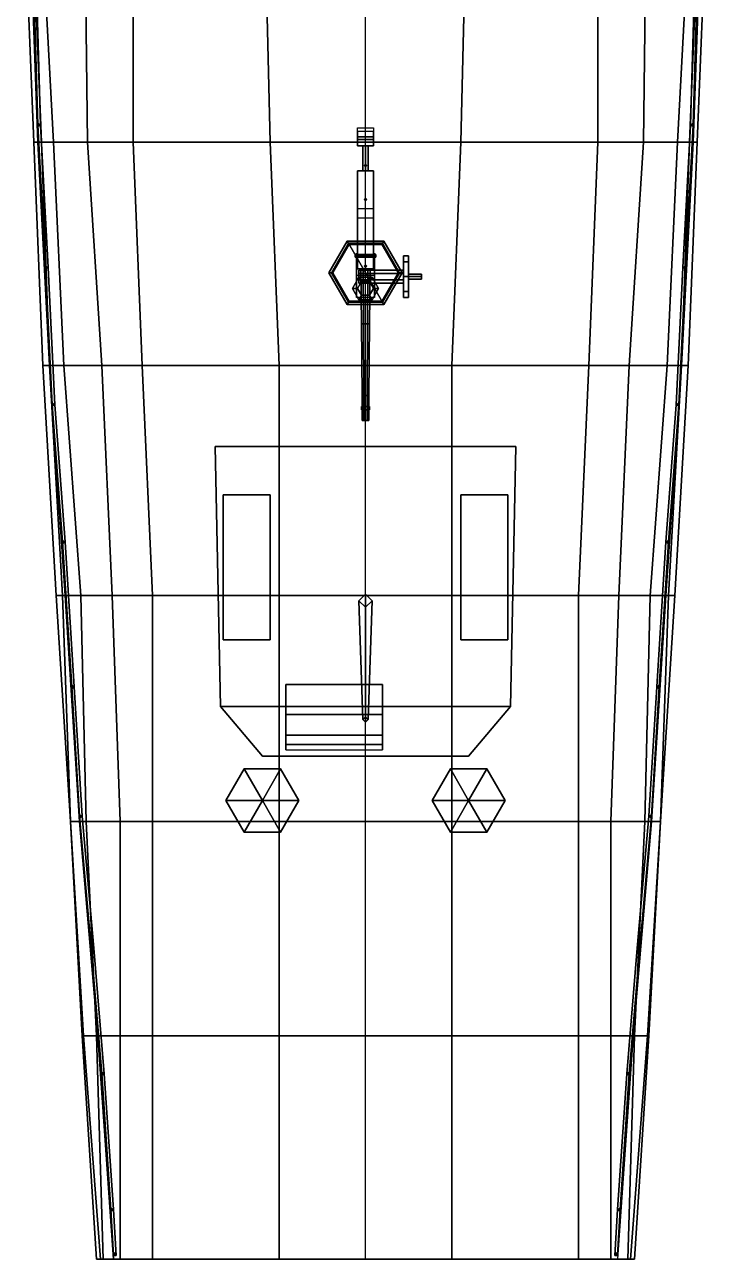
# Model space of a CAD drawing. Header units: millimetres. Extents: x -7.5 to 2.7, y -17.4 to 23.2.
# Drawn here: x -2.61 to 2.61, y -17.45 to -8 of the extents above; entities that cross this region are included whole.
import ezdxf

# ---------------------------------------------------------------- set-up
doc = ezdxf.new("R2010")
doc.units = ezdxf.units.MM
for name, color, linetype in [('gun', 1, 'Continuous'), ('h2', 7, 'Continuous'), ('sleeve', 5, 'Continuous'), ('turret', 2, 'Continuous')]:
    doc.layers.add(name, color=color, linetype=linetype)

msp = doc.modelspace()

# ---------------------------------------------------------------- linework, layer by layer
for points in [[(0, -8.9, -1.3), (0, -7.19, -1.42), (0.77, -7.19, -1.16), (0.73, -8.9, -1.09)], [(0.73, -8.9, -1.09), (0.77, -7.19, -1.16), (1.78, -7.19, -1), (1.78, -8.9, -0.94)], [(1.78, -8.9, -0.94), (1.78, -7.19, -1), (2.15, -7.19, -0.85), (2.13, -8.9, -0.77)], [(2.13, -8.9, -0.77), (2.15, -7.19, -0.85), (2.48, -7.19, -0.53), (2.39, -8.9, -0.53)], [(2.39, -8.9, -0.53), (2.48, -7.19, -0.53), (2.55, -7.19, -0.29), (2.48, -8.9, -0.29)], [(2.48, -8.9, -0.29), (2.55, -7.19, -0.29), (2.61, -7.19, 0.11), (2.54, -8.9, 0.11)], [(2.54, -8.9, 0.51), (2.61, -7.19, 0.51), (2.57, -7.19, 1.53), (2.51, -8.9, 1.53)], [(2.54, -8.9, 0.11), (2.61, -7.19, 0.11), (2.61, -7.19, 0.51), (2.54, -8.9, 0.51)], [(-2.51, -8.77, 2.35), (-2.54, -7.71, 2.36), (-2.52, -7.71, 2.36), (-2.49, -8.77, 2.35)], [(-2.49, -8.77, 2.35), (-2.52, -7.71, 2.36), (-2.54, -7.71, 2.36), (-2.51, -8.77, 2.35)], [(2.51, -8.77, 2.35), (2.54, -7.71, 2.36), (2.52, -7.71, 2.36), (2.49, -8.77, 2.35)], [(2.49, -8.77, 2.35), (2.52, -7.71, 2.36), (2.54, -7.71, 2.36), (2.51, -8.77, 2.35)], [(-2.43, -9.86, 2.35), (-2.49, -8.77, 2.35), (-2.51, -8.77, 2.35), (-2.45, -9.86, 2.35)], [(-2.45, -9.86, 2.35), (-2.51, -8.77, 2.35), (-2.49, -8.77, 2.35), (-2.43, -9.86, 2.35)], [(-2.505, -8.7613, 2.35), (-2.49, -8.77, 2.35), (-2.49, -8.77, 1.53), (-2.505, -8.7613, 1.53)], [(-2.505, -8.7787, 2.35), (-2.505, -8.7613, 2.35), (-2.505, -8.7613, 1.53), (-2.505, -8.7787, 1.53)], [(-2.49, -8.77, 2.35), (-2.505, -8.7787, 2.35), (-2.505, -8.7787, 1.53), (-2.49, -8.77, 1.53)], [(2.43, -9.86, 2.35), (2.49, -8.77, 2.35), (2.51, -8.77, 2.35), (2.45, -9.86, 2.35)], [(2.45, -9.86, 2.35), (2.51, -8.77, 2.35), (2.49, -8.77, 2.35), (2.43, -9.86, 2.35)], [(2.505, -8.7613, 1.53), (2.49, -8.77, 1.53), (2.49, -8.77, 2.35), (2.505, -8.7613, 2.35)], [(2.49, -8.77, 1.53), (2.505, -8.7787, 1.53), (2.505, -8.7787, 2.35), (2.49, -8.77, 2.35)], [(2.505, -8.7787, 1.53), (2.505, -8.7613, 1.53), (2.505, -8.7613, 2.35), (2.505, -8.7787, 2.35)], [(0, -10.61, -1.15), (0, -8.9, -1.3), (0.73, -8.9, -1.09), (0.66, -10.61, -1.02)], [(0.66, -10.61, -1.02), (0.73, -8.9, -1.09), (1.78, -8.9, -0.94), (1.71, -10.61, -0.86)], [(1.71, -10.61, -0.86), (1.78, -8.9, -0.94), (2.13, -8.9, -0.77), (2.02, -10.61, -0.76)], [(2.02, -10.61, -0.76), (2.13, -8.9, -0.77), (2.39, -8.9, -0.53), (2.31, -10.61, -0.53)], [(2.31, -10.61, -0.53), (2.39, -8.9, -0.53), (2.48, -8.9, -0.29), (2.42, -10.61, -0.29)], [(2.42, -10.61, -0.29), (2.48, -8.9, -0.29), (2.54, -8.9, 0.11), (2.47, -10.61, 0.27)], [(2.47, -10.61, 0.51), (2.54, -8.9, 0.51), (2.51, -8.9, 1.53), (2.42, -10.61, 1.53)], [(2.47, -10.61, 0.27), (2.54, -8.9, 0.11), (2.54, -8.9, 0.51), (2.47, -10.61, 0.51)], [(-0.25, -9.9, 1.61), (-0.125, -9.6835, 1.61), (-0.14, -9.6575, 1.58), (-0.28, -9.9, 1.58)], [(-0.14, -9.6575, 1.53), (-0.28, -9.9, 1.53), (-0.28, -9.9, 1.58), (-0.14, -9.6575, 1.58)], [(-0.125, -9.6835, 1.61), (-0.25, -9.9, 1.61), (-0.25, -9.9, 2.38), (-0.125, -9.6835, 2.38)], [(0.14, -9.6575, 1.53), (-0.14, -9.6575, 1.53), (-0.14, -9.6575, 1.58), (0.14, -9.6575, 1.58)], [(-0.125, -9.6835, 1.61), (0.125, -9.6835, 1.61), (0.14, -9.6575, 1.58), (-0.14, -9.6575, 1.58)], [(0.125, -9.6835, 1.61), (-0.125, -9.6835, 1.61), (-0.125, -9.6835, 2.38), (0.125, -9.6835, 2.38)], [(0.125, -9.6835, 1.61), (0.25, -9.9, 1.61), (0.28, -9.9, 1.58), (0.14, -9.6575, 1.58)], [(0.25, -9.9, 1.61), (0.125, -9.6835, 1.61), (0.125, -9.6835, 2.38), (0.25, -9.9, 2.38)], [(0.28, -9.9, 1.53), (0.14, -9.6575, 1.53), (0.14, -9.6575, 1.58), (0.28, -9.9, 1.58)], [(-2.38, -10.91, 2.34), (-2.43, -9.86, 2.35), (-2.45, -9.86, 2.35), (-2.4, -10.91, 2.34)], [(-2.4, -10.91, 2.34), (-2.45, -9.86, 2.35), (-2.43, -9.86, 2.35), (-2.38, -10.91, 2.34)], [(-2.445, -9.8513, 2.35), (-2.43, -9.86, 2.35), (-2.43, -9.86, 1.53), (-2.445, -9.8513, 1.53)], [(-2.445, -9.8687, 2.35), (-2.445, -9.8513, 2.35), (-2.445, -9.8513, 1.53), (-2.445, -9.8687, 1.53)], [(-2.43, -9.86, 2.35), (-2.445, -9.8687, 2.35), (-2.445, -9.8687, 1.53), (-2.43, -9.86, 1.53)], [(-0.125, -10.1165, 1.61), (-0.25, -9.9, 1.61), (-0.28, -9.9, 1.58), (-0.14, -10.1425, 1.58)], [(-0.28, -9.9, 1.53), (-0.14, -10.1425, 1.53), (-0.14, -10.1425, 1.58), (-0.28, -9.9, 1.58)], [(-0.25, -9.9, 1.61), (-0.125, -10.1165, 1.61), (-0.125, -10.1165, 2.38), (-0.25, -9.9, 2.38)], [(0.125, -10.1165, 1.61), (0.25, -9.9, 1.61), (0.25, -9.9, 2.38), (0.125, -10.1165, 2.38)], [(0.25, -9.9, 1.61), (0.125, -10.1165, 1.61), (0.14, -10.1425, 1.58), (0.28, -9.9, 1.58)], [(0.14, -10.1425, 1.53), (0.28, -9.9, 1.53), (0.28, -9.9, 1.58), (0.14, -10.1425, 1.58)], [(2.4, -10.91, 2.34), (2.45, -9.86, 2.35), (2.43, -9.86, 2.35), (2.38, -10.91, 2.34)], [(2.38, -10.91, 2.34), (2.43, -9.86, 2.35), (2.45, -9.86, 2.35), (2.4, -10.91, 2.34)], [(2.445, -9.8513, 1.53), (2.43, -9.86, 1.53), (2.43, -9.86, 2.35), (2.445, -9.8513, 2.35)], [(2.43, -9.86, 1.53), (2.445, -9.8687, 1.53), (2.445, -9.8687, 2.35), (2.43, -9.86, 2.35)], [(2.445, -9.8687, 1.53), (2.445, -9.8513, 1.53), (2.445, -9.8513, 2.35), (2.445, -9.8687, 2.35)], [(0.125, -10.1165, 1.61), (-0.125, -10.1165, 1.61), (-0.14, -10.1425, 1.58), (0.14, -10.1425, 1.58)], [(-0.14, -10.1425, 1.53), (0.14, -10.1425, 1.53), (0.14, -10.1425, 1.58), (-0.14, -10.1425, 1.58)], [(-0.125, -10.1165, 1.61), (0.125, -10.1165, 1.61), (0.125, -10.1165, 2.38), (-0.125, -10.1165, 2.38)], [(0, -12.37, -1.06), (0, -10.61, -1.15), (0.66, -10.61, -1.02), (0.66, -12.37, -0.9)], [(0.66, -12.37, -0.9), (0.66, -10.61, -1.02), (1.71, -10.61, -0.86), (1.63, -12.37, -0.79)], [(1.63, -12.37, -0.79), (1.71, -10.61, -0.86), (2.02, -10.61, -0.76), (1.94, -12.37, -0.7)], [(1.94, -12.37, -0.7), (2.02, -10.61, -0.76), (2.31, -10.61, -0.53), (2.18, -12.37, -0.53)], [(2.18, -12.37, -0.53), (2.31, -10.61, -0.53), (2.42, -10.61, -0.29), (2.32, -12.37, -0.29)], [(2.37, -12.37, 0.51), (2.47, -10.61, 0.51), (2.42, -10.61, 1.53), (2.3, -12.37, 1.53)], [(2.32, -12.37, -0.29), (2.42, -10.61, -0.29), (2.47, -10.61, 0.27), (2.37, -12.37, 0.27)], [(2.37, -12.37, 0.27), (2.47, -10.61, 0.27), (2.47, -10.61, 0.51), (2.37, -12.37, 0.51)], [(-2.32, -11.96, 2.32), (-2.4, -10.91, 2.34), (-2.38, -10.91, 2.34), (-2.3, -11.96, 2.32)], [(-2.3, -11.96, 2.32), (-2.38, -10.91, 2.34), (-2.4, -10.91, 2.34), (-2.32, -11.96, 2.32)], [(-2.395, -10.9187, 2.34), (-2.395, -10.9013, 2.34), (-2.395, -10.9013, 1.53), (-2.395, -10.9187, 1.53)], [(-2.395, -10.9013, 2.34), (-2.38, -10.91, 2.34), (-2.38, -10.91, 1.53), (-2.395, -10.9013, 1.53)], [(-2.38, -10.91, 2.34), (-2.395, -10.9187, 2.34), (-2.395, -10.9187, 1.53), (-2.38, -10.91, 1.53)], [(2.3, -11.96, 2.32), (2.38, -10.91, 2.34), (2.4, -10.91, 2.34), (2.32, -11.96, 2.32)], [(2.32, -11.96, 2.32), (2.4, -10.91, 2.34), (2.38, -10.91, 2.34), (2.3, -11.96, 2.32)], [(2.395, -10.9013, 1.53), (2.38, -10.91, 1.53), (2.38, -10.91, 2.34), (2.395, -10.9013, 2.34)], [(2.38, -10.91, 1.53), (2.395, -10.9187, 1.53), (2.395, -10.9187, 2.34), (2.38, -10.91, 2.34)], [(2.395, -10.9187, 1.53), (2.395, -10.9013, 1.53), (2.395, -10.9013, 2.34), (2.395, -10.9187, 2.34)], [(1.15, -11.23, 1.77), (-1.15, -11.23, 1.77), (-1.11, -13.22, 1.77), (1.11, -13.22, 1.77)], [(1.15, -11.23, 1.53), (-1.15, -11.23, 1.53), (-1.15, -11.23, 1.77), (1.15, -11.23, 1.77)], [(-1.11, -13.22, 1.77), (-1.15, -11.23, 1.77), (-1.15, -11.23, 1.53), (-1.11, -13.22, 1.53)], [(1.11, -13.22, 1.53), (1.15, -11.23, 1.53), (1.15, -11.23, 1.77), (1.11, -13.22, 1.77)], [(-1.09, -12.71, 2.33), (-1.09, -11.6, 2.33), (-1.09, -11.6, 1.77), (-1.09, -12.71, 1.77)], [(-0.73, -11.6, 2.33), (-1.09, -11.6, 2.33), (-1.09, -12.71, 2.33), (-0.73, -12.71, 2.33)], [(-0.73, -11.6, 1.77), (-1.09, -11.6, 1.77), (-1.09, -11.6, 2.33), (-0.73, -11.6, 2.33)], [(-0.73, -12.71, 1.77), (-0.73, -11.6, 1.77), (-0.73, -11.6, 2.33), (-0.73, -12.71, 2.33)], [(1.09, -11.6, 2.33), (0.73, -11.6, 2.33), (0.73, -12.71, 2.33), (1.09, -12.71, 2.33)], [(1.09, -11.6, 1.77), (0.73, -11.6, 1.77), (0.73, -11.6, 2.33), (1.09, -11.6, 2.33)], [(0.73, -12.71, 2.33), (0.73, -11.6, 2.33), (0.73, -11.6, 1.77), (0.73, -12.71, 1.77)], [(1.09, -12.71, 1.77), (1.09, -11.6, 1.77), (1.09, -11.6, 2.33), (1.09, -12.71, 2.33)], [(-2.23, -13.07, 2.32), (-2.3, -11.96, 2.32), (-2.32, -11.96, 2.32), (-2.25, -13.07, 2.32)], [(-2.25, -13.07, 2.32), (-2.32, -11.96, 2.32), (-2.3, -11.96, 2.32), (-2.23, -13.07, 2.32)], [(-2.315, -11.9513, 2.32), (-2.3, -11.96, 2.32), (-2.3, -11.96, 1.53), (-2.315, -11.9513, 1.53)], [(-2.315, -11.9687, 2.32), (-2.315, -11.9513, 2.32), (-2.315, -11.9513, 1.53), (-2.315, -11.9687, 1.53)], [(-2.3, -11.96, 2.32), (-2.315, -11.9687, 2.32), (-2.315, -11.9687, 1.53), (-2.3, -11.96, 1.53)], [(2.25, -13.07, 2.32), (2.32, -11.96, 2.32), (2.3, -11.96, 2.32), (2.23, -13.07, 2.32)], [(2.23, -13.07, 2.32), (2.3, -11.96, 2.32), (2.32, -11.96, 2.32), (2.25, -13.07, 2.32)], [(2.315, -11.9513, 1.53), (2.3, -11.96, 1.53), (2.3, -11.96, 2.32), (2.315, -11.9513, 2.32)], [(2.3, -11.96, 1.53), (2.315, -11.9687, 1.53), (2.315, -11.9687, 2.32), (2.3, -11.96, 2.32)], [(2.315, -11.9687, 1.53), (2.315, -11.9513, 1.53), (2.315, -11.9513, 2.32), (2.315, -11.9687, 2.32)], [(0, -12.36, 1.77), (-0.05, -12.41, 1.77), (-0.02, -13.32, 4.1), (0, -13.3, 4.1)], [(0.05, -12.41, 1.77), (0, -12.36, 1.77), (0, -13.3, 4.1), (0.02, -13.32, 4.1)], [(0, -14.1, -0.9), (0, -12.37, -1.06), (0.66, -12.37, -0.9), (0.66, -14.1, -0.79)], [(0.66, -14.1, -0.79), (0.66, -12.37, -0.9), (1.63, -12.37, -0.79), (1.63, -14.1, -0.7)], [(1.63, -14.1, -0.7), (1.63, -12.37, -0.79), (1.94, -12.37, -0.7), (1.88, -14.1, -0.62)], [(1.88, -14.1, -0.62), (1.94, -12.37, -0.7), (2.18, -12.37, -0.53), (2.14, -14.1, -0.41)], [(2.14, -14.1, -0.41), (2.18, -12.37, -0.53), (2.32, -12.37, -0.29), (2.26, -14.1, -0.14)], [(2.26, -14.1, 0.51), (2.37, -12.37, 0.51), (2.3, -12.37, 1.53), (2.19, -14.1, 1.53)], [(2.26, -14.1, 0.27), (2.37, -12.37, 0.27), (2.37, -12.37, 0.51), (2.26, -14.1, 0.51)], [(2.26, -14.1, -0.14), (2.32, -12.37, -0.29), (2.37, -12.37, 0.27), (2.26, -14.1, 0.27)], [(-0.05, -12.41, 1.77), (0, -12.46, 1.77), (0, -13.34, 4.1), (-0.02, -13.32, 4.1)], [(0, -12.46, 1.77), (0.05, -12.41, 1.77), (0.02, -13.32, 4.1), (0, -13.34, 4.1)], [(-0.73, -12.71, 2.33), (-1.09, -12.71, 2.33), (-1.09, -12.71, 1.77), (-0.73, -12.71, 1.77)], [(1.09, -12.71, 2.33), (0.73, -12.71, 2.33), (0.73, -12.71, 1.77), (1.09, -12.71, 1.77)], [(-2.19, -14.06, 2.31), (-2.25, -13.07, 2.32), (-2.23, -13.07, 2.32), (-2.17, -14.06, 2.31)], [(-2.17, -14.06, 2.31), (-2.23, -13.07, 2.32), (-2.25, -13.07, 2.32), (-2.19, -14.06, 2.31)], [(-2.245, -13.0613, 2.32), (-2.23, -13.07, 2.32), (-2.23, -13.07, 1.53), (-2.245, -13.0613, 1.53)], [(-2.245, -13.0787, 2.32), (-2.245, -13.0613, 2.32), (-2.245, -13.0613, 1.53), (-2.245, -13.0787, 1.53)], [(-2.23, -13.07, 2.32), (-2.245, -13.0787, 2.32), (-2.245, -13.0787, 1.53), (-2.23, -13.07, 1.53)], [(0.13, -13.05, 1.77), (-0.61, -13.05, 1.77), (-0.61, -13.05, 2.3), (0.13, -13.05, 2.3)], [(-0.61, -13.51, 1.91), (-0.61, -13.05, 2.3), (-0.61, -13.05, 1.77), (-0.61, -13.55, 1.77)], [(-0.61, -13.44, 2.05), (-0.61, -13.28, 2.21), (-0.61, -13.05, 2.3), (-0.61, -13.51, 1.91)], [(0.13, -13.05, 2.3), (-0.61, -13.05, 2.3), (-0.61, -13.28, 2.21), (0.13, -13.28, 2.21)], [(0.13, -13.55, 1.77), (0.13, -13.05, 1.77), (0.13, -13.05, 2.3), (0.13, -13.51, 1.91)], [(0.13, -13.51, 1.91), (0.13, -13.05, 2.3), (0.13, -13.28, 2.21), (0.13, -13.44, 2.05)], [(2.17, -14.06, 2.31), (2.23, -13.07, 2.32), (2.25, -13.07, 2.32), (2.19, -14.06, 2.31)], [(2.19, -14.06, 2.31), (2.25, -13.07, 2.32), (2.23, -13.07, 2.32), (2.17, -14.06, 2.31)], [(2.245, -13.0613, 1.53), (2.23, -13.07, 1.53), (2.23, -13.07, 2.32), (2.245, -13.0613, 2.32)], [(2.23, -13.07, 1.53), (2.245, -13.0787, 1.53), (2.245, -13.0787, 2.32), (2.23, -13.07, 2.32)], [(2.245, -13.0787, 1.53), (2.245, -13.0613, 1.53), (2.245, -13.0613, 2.32), (2.245, -13.0787, 2.32)], [(-0.79, -13.6, 1.77), (-1.11, -13.22, 1.77), (-1.11, -13.22, 1.53), (-0.79, -13.6, 1.53)], [(1.11, -13.22, 1.77), (-1.11, -13.22, 1.77), (-0.79, -13.6, 1.77), (0.79, -13.6, 1.77)], [(0.79, -13.6, 1.53), (1.11, -13.22, 1.53), (1.11, -13.22, 1.77), (0.79, -13.6, 1.77)], [(0.13, -13.28, 2.21), (-0.61, -13.28, 2.21), (-0.61, -13.44, 2.05), (0.13, -13.44, 2.05)], [(0, -13.3, 4.1), (-0.02, -13.32, 4.1), (0, -13.34, 4.1), (0.02, -13.32, 4.1)], [(0.13, -13.44, 2.05), (-0.61, -13.44, 2.05), (-0.61, -13.51, 1.91), (0.13, -13.51, 1.91)], [(0.13, -13.51, 1.91), (-0.61, -13.51, 1.91), (-0.61, -13.55, 1.77), (0.13, -13.55, 1.77)], [(0.79, -13.6, 1.77), (-0.79, -13.6, 1.77), (-0.79, -13.6, 1.53), (0.79, -13.6, 1.53)], [(-0.93, -13.6975, 1.53), (-1.07, -13.94, 1.53), (-1.07, -13.94, 2.08), (-0.93, -13.6975, 2.08)], [(-0.93, -13.6975, 2.08), (-1.07, -13.94, 2.08), (-0.79, -13.94, 2.17)], [(-0.65, -13.6975, 1.53), (-0.93, -13.6975, 1.53), (-0.93, -13.6975, 2.08), (-0.65, -13.6975, 2.08)], [(-0.65, -13.6975, 2.08), (-0.93, -13.6975, 2.08), (-0.79, -13.94, 2.17)], [(-0.51, -13.94, 2.08), (-0.65, -13.6975, 2.08), (-0.79, -13.94, 2.17)], [(-0.51, -13.94, 1.53), (-0.65, -13.6975, 1.53), (-0.65, -13.6975, 2.08), (-0.51, -13.94, 2.08)], [(0.65, -13.6975, 1.53), (0.51, -13.94, 1.53), (0.51, -13.94, 2.08), (0.65, -13.6975, 2.08)], [(0.65, -13.6975, 2.08), (0.51, -13.94, 2.08), (0.79, -13.94, 2.17)], [(0.93, -13.6975, 1.53), (0.65, -13.6975, 1.53), (0.65, -13.6975, 2.08), (0.93, -13.6975, 2.08)], [(0.93, -13.6975, 2.08), (0.65, -13.6975, 2.08), (0.79, -13.94, 2.17)], [(1.07, -13.94, 2.08), (0.93, -13.6975, 2.08), (0.79, -13.94, 2.17)], [(1.07, -13.94, 1.53), (0.93, -13.6975, 1.53), (0.93, -13.6975, 2.08), (1.07, -13.94, 2.08)], [(-1.07, -13.94, 1.53), (-0.93, -14.1825, 1.53), (-0.93, -14.1825, 2.08), (-1.07, -13.94, 2.08)], [(-1.07, -13.94, 2.08), (-0.93, -14.1825, 2.08), (-0.79, -13.94, 2.17)], [(-0.93, -14.1825, 2.08), (-0.65, -14.1825, 2.08), (-0.79, -13.94, 2.17)], [(-0.65, -14.1825, 2.08), (-0.51, -13.94, 2.08), (-0.79, -13.94, 2.17)], [(-0.65, -14.1825, 1.53), (-0.51, -13.94, 1.53), (-0.51, -13.94, 2.08), (-0.65, -14.1825, 2.08)], [(0.51, -13.94, 1.53), (0.65, -14.1825, 1.53), (0.65, -14.1825, 2.08), (0.51, -13.94, 2.08)], [(0.51, -13.94, 2.08), (0.65, -14.1825, 2.08), (0.79, -13.94, 2.17)], [(0.65, -14.1825, 2.08), (0.93, -14.1825, 2.08), (0.79, -13.94, 2.17)], [(0.93, -14.1825, 2.08), (1.07, -13.94, 2.08), (0.79, -13.94, 2.17)], [(0.93, -14.1825, 1.53), (1.07, -13.94, 1.53), (1.07, -13.94, 2.08), (0.93, -14.1825, 2.08)], [(-2.08, -15.07, 2.3), (-2.17, -14.06, 2.31), (-2.19, -14.06, 2.31), (-2.1, -15.07, 2.3)], [(-2.1, -15.07, 2.3), (-2.19, -14.06, 2.31), (-2.17, -14.06, 2.31), (-2.08, -15.07, 2.3)], [(-2.185, -14.0513, 2.31), (-2.17, -14.06, 2.31), (-2.17, -14.06, 1.53), (-2.185, -14.0513, 1.53)], [(-2.185, -14.0687, 2.31), (-2.185, -14.0513, 2.31), (-2.185, -14.0513, 1.53), (-2.185, -14.0687, 1.53)], [(-2.17, -14.06, 2.31), (-2.185, -14.0687, 2.31), (-2.185, -14.0687, 1.53), (-2.17, -14.06, 1.53)], [(2.1, -15.07, 2.3), (2.19, -14.06, 2.31), (2.17, -14.06, 2.31), (2.08, -15.07, 2.3)], [(2.08, -15.07, 2.3), (2.17, -14.06, 2.31), (2.19, -14.06, 2.31), (2.1, -15.07, 2.3)], [(2.185, -14.0513, 1.53), (2.17, -14.06, 1.53), (2.17, -14.06, 2.31), (2.185, -14.0513, 2.31)], [(2.17, -14.06, 1.53), (2.185, -14.0687, 1.53), (2.185, -14.0687, 2.31), (2.17, -14.06, 2.31)], [(2.185, -14.0687, 1.53), (2.185, -14.0513, 1.53), (2.185, -14.0513, 2.31), (2.185, -14.0687, 2.31)], [(0, -15.74, -0.79), (0, -14.1, -0.9), (0.66, -14.1, -0.79), (0.66, -15.74, -0.69)], [(0.66, -15.74, -0.69), (0.66, -14.1, -0.79), (1.63, -14.1, -0.7), (1.63, -15.74, -0.58)], [(1.63, -15.74, -0.58), (1.63, -14.1, -0.7), (1.88, -14.1, -0.62), (1.88, -15.74, -0.49)], [(1.88, -15.74, -0.49), (1.88, -14.1, -0.62), (2.14, -14.1, -0.41), (2.06, -15.74, -0.32)], [(2.16, -15.74, 0.51), (2.26, -14.1, 0.51), (2.19, -14.1, 1.53), (2.05, -15.74, 1.53)], [(2.06, -15.74, -0.32), (2.14, -14.1, -0.41), (2.26, -14.1, -0.14), (2.17, -15.74, 0.02)], [(2.17, -15.74, 0.27), (2.26, -14.1, 0.27), (2.26, -14.1, 0.51), (2.16, -15.74, 0.51)], [(2.17, -15.74, 0.02), (2.26, -14.1, -0.14), (2.26, -14.1, 0.27), (2.17, -15.74, 0.27)], [(-0.93, -14.1825, 1.53), (-0.65, -14.1825, 1.53), (-0.65, -14.1825, 2.08), (-0.93, -14.1825, 2.08)], [(0.65, -14.1825, 1.53), (0.93, -14.1825, 1.53), (0.93, -14.1825, 2.08), (0.65, -14.1825, 2.08)], [(-2, -16.03, 2.3), (-2.08, -15.07, 2.3), (-2.1, -15.07, 2.3), (-2.02, -16.03, 2.3)], [(-2.02, -16.03, 2.3), (-2.1, -15.07, 2.3), (-2.08, -15.07, 2.3), (-2, -16.03, 2.3)], [(-2.095, -15.0613, 2.3), (-2.08, -15.07, 2.3), (-2.08, -15.07, 1.53), (-2.095, -15.0613, 1.53)], [(-2.095, -15.0787, 2.3), (-2.095, -15.0613, 2.3), (-2.095, -15.0613, 1.53), (-2.095, -15.0787, 1.53)], [(-2.08, -15.07, 2.3), (-2.095, -15.0787, 2.3), (-2.095, -15.0787, 1.53), (-2.08, -15.07, 1.53)], [(2, -16.03, 2.3), (2.08, -15.07, 2.3), (2.1, -15.07, 2.3), (2.02, -16.03, 2.3)], [(2.02, -16.03, 2.3), (2.1, -15.07, 2.3), (2.08, -15.07, 2.3), (2, -16.03, 2.3)], [(2.095, -15.0613, 1.53), (2.08, -15.07, 1.53), (2.08, -15.07, 2.3), (2.095, -15.0613, 2.3)], [(2.08, -15.07, 1.53), (2.095, -15.0787, 1.53), (2.095, -15.0787, 2.3), (2.08, -15.07, 2.3)], [(2.095, -15.0787, 1.53), (2.095, -15.0613, 1.53), (2.095, -15.0613, 2.3), (2.095, -15.0787, 2.3)], [(0, -17.45, -0.66), (0, -15.74, -0.79), (0.66, -15.74, -0.69), (0.66, -17.45, -0.58)], [(0.66, -17.45, -0.58), (0.66, -15.74, -0.69), (1.63, -15.74, -0.58), (1.63, -17.45, -0.46)], [(1.63, -17.45, -0.46), (1.63, -15.74, -0.58), (1.88, -15.74, -0.49), (1.88, -17.45, -0.34)], [(1.88, -17.45, -0.34), (1.88, -15.74, -0.49), (2.06, -15.74, -0.32), (2.01, -17.45, -0.16)], [(2.03, -17.45, 0.51), (2.16, -15.74, 0.51), (2.05, -15.74, 1.53), (1.93, -17.45, 1.51)], [(2.01, -17.45, -0.16), (2.06, -15.74, -0.32), (2.17, -15.74, 0.02), (2.06, -17.45, 0.02)], [(2.06, -17.45, 0.27), (2.17, -15.74, 0.27), (2.16, -15.74, 0.51), (2.03, -17.45, 0.51)], [(2.06, -17.45, 0.02), (2.17, -15.74, 0.02), (2.17, -15.74, 0.27), (2.06, -17.45, 0.27)], [(-1.95, -17.07, 2.3), (-2.02, -16.03, 2.3), (-2, -16.03, 2.3), (-1.93, -17.07, 2.3)], [(-1.93, -17.07, 2.3), (-2, -16.03, 2.3), (-2.02, -16.03, 2.3), (-1.95, -17.07, 2.3)], [(-2.015, -16.0213, 2.3), (-2, -16.03, 2.3), (-2, -16.03, 1.52), (-2.015, -16.0213, 1.52)], [(-2.015, -16.0387, 2.3), (-2.015, -16.0213, 2.3), (-2.015, -16.0213, 1.52), (-2.015, -16.0387, 1.52)], [(-2, -16.03, 2.3), (-2.015, -16.0387, 2.3), (-2.015, -16.0387, 1.52), (-2, -16.03, 1.52)], [(1.95, -17.07, 2.3), (2.02, -16.03, 2.3), (2, -16.03, 2.3), (1.93, -17.07, 2.3)], [(1.93, -17.07, 2.3), (2, -16.03, 2.3), (2.02, -16.03, 2.3), (1.95, -17.07, 2.3)], [(2.015, -16.0213, 1.52), (2, -16.03, 1.52), (2, -16.03, 2.3), (2.015, -16.0213, 2.3)], [(2, -16.03, 1.52), (2.015, -16.0387, 1.52), (2.015, -16.0387, 2.3), (2, -16.03, 2.3)], [(2.015, -16.0387, 1.52), (2.015, -16.0213, 1.52), (2.015, -16.0213, 2.3), (2.015, -16.0387, 2.3)], [(-1.93, -17.42, 2.32), (-1.95, -17.07, 2.3), (-1.93, -17.07, 2.3), (-1.91, -17.42, 2.32)], [(-1.91, -17.42, 2.32), (-1.93, -17.07, 2.3), (-1.95, -17.07, 2.3), (-1.93, -17.42, 2.32)], [(-1.945, -17.0787, 2.3), (-1.945, -17.0613, 2.3), (-1.945, -17.0613, 1.51), (-1.945, -17.0787, 1.51)], [(-1.945, -17.0613, 2.3), (-1.93, -17.07, 2.3), (-1.93, -17.07, 1.51), (-1.945, -17.0613, 1.51)], [(-1.93, -17.07, 2.3), (-1.945, -17.0787, 2.3), (-1.945, -17.0787, 1.51), (-1.93, -17.07, 1.51)], [(1.93, -17.42, 2.32), (1.95, -17.07, 2.3), (1.93, -17.07, 2.3), (1.91, -17.42, 2.32)], [(1.91, -17.42, 2.32), (1.93, -17.07, 2.3), (1.95, -17.07, 2.3), (1.93, -17.42, 2.32)], [(1.945, -17.0613, 1.51), (1.93, -17.07, 1.51), (1.93, -17.07, 2.3), (1.945, -17.0613, 2.3)], [(1.93, -17.07, 1.51), (1.945, -17.0787, 1.51), (1.945, -17.0787, 2.3), (1.93, -17.07, 2.3)], [(1.945, -17.0787, 1.51), (1.945, -17.0613, 1.51), (1.945, -17.0613, 2.3), (1.945, -17.0787, 2.3)], [(-1.925, -17.4187, 2.32), (-1.925, -17.4013, 2.32), (-1.925, -17.4013, 1.51), (-1.925, -17.4187, 1.51)], [(-1.925, -17.4013, 2.32), (-1.91, -17.41, 2.32), (-1.91, -17.41, 1.51), (-1.925, -17.4013, 1.51)], [(-1.91, -17.41, 2.32), (-1.925, -17.4187, 2.32), (-1.925, -17.4187, 1.51), (-1.91, -17.41, 1.51)], [(1.925, -17.4013, 1.51), (1.91, -17.41, 1.51), (1.91, -17.41, 2.32), (1.925, -17.4013, 2.32)], [(1.91, -17.41, 1.51), (1.925, -17.4187, 1.51), (1.925, -17.4187, 2.32), (1.91, -17.41, 2.32)], [(1.925, -17.4187, 1.51), (1.925, -17.4013, 1.51), (1.925, -17.4013, 2.32), (1.925, -17.4187, 2.32)]]:
    msp.add_3dface(points)
at = {"layer": 'gun'}
for points in [[(-0.03, -10.29, 2.75), (-0.015, -10.29, 2.776), (-0.0175, -9.87, 2.7803), (-0.035, -9.87, 2.75)], [(-0.015, -10.29, 2.724), (-0.03, -10.29, 2.75), (-0.035, -9.87, 2.75), (-0.0175, -9.87, 2.7197)], [(0.015, -10.29, 2.724), (-0.015, -10.29, 2.724), (-0.0175, -9.87, 2.7197), (0.0175, -9.87, 2.7197)], [(-0.015, -10.29, 2.776), (0.015, -10.29, 2.776), (0.0175, -9.87, 2.7803), (-0.0175, -9.87, 2.7803)], [(0.015, -10.29, 2.776), (0.03, -10.29, 2.75), (0.035, -9.87, 2.75), (0.0175, -9.87, 2.7803)], [(0.03, -10.29, 2.75), (0.015, -10.29, 2.724), (0.0175, -9.87, 2.7197), (0.035, -9.87, 2.75)], [(-0.015, -10.29, 2.776), (-0.03, -10.29, 2.75), (-0.025, -10.84, 2.75), (-0.0125, -10.84, 2.7717)], [(-0.03, -10.29, 2.75), (-0.015, -10.29, 2.724), (-0.0125, -10.84, 2.7283), (-0.025, -10.84, 2.75)], [(-0.015, -10.29, 2.724), (0.015, -10.29, 2.724), (0.0125, -10.84, 2.7283), (-0.0125, -10.84, 2.7283)], [(0.015, -10.29, 2.776), (-0.015, -10.29, 2.776), (-0.0125, -10.84, 2.7717), (0.0125, -10.84, 2.7717)], [(0.03, -10.29, 2.75), (0.015, -10.29, 2.776), (0.0125, -10.84, 2.7717), (0.025, -10.84, 2.75)], [(0.015, -10.29, 2.724), (0.03, -10.29, 2.75), (0.025, -10.84, 2.75), (0.0125, -10.84, 2.7283)], [(-0.025, -11.03, 2.75), (-0.0125, -11.03, 2.7717), (-0.0125, -10.84, 2.7717), (-0.025, -10.84, 2.75)], [(-0.0125, -11.03, 2.7283), (-0.025, -11.03, 2.75), (-0.025, -10.84, 2.75), (-0.0125, -10.84, 2.7283)], [(0.0125, -11.03, 2.7283), (-0.0125, -11.03, 2.7283), (-0.0125, -10.84, 2.7283), (0.0125, -10.84, 2.7283)], [(-0.0125, -11.03, 2.7717), (0.0125, -11.03, 2.7717), (0.0125, -10.84, 2.7717), (-0.0125, -10.84, 2.7717)], [(0.0125, -11.03, 2.7717), (0.025, -11.03, 2.75), (0.025, -10.84, 2.75), (0.0125, -10.84, 2.7717)], [(0.025, -11.03, 2.75), (0.0125, -11.03, 2.7283), (0.0125, -10.84, 2.7283), (0.025, -10.84, 2.75)], [(-0.03, -10.95, 2.75), (-0.015, -10.95, 2.776), (-0.015, -10.925, 2.776), (-0.03, -10.925, 2.75)], [(-0.015, -10.95, 2.724), (-0.03, -10.95, 2.75), (-0.03, -10.925, 2.75), (-0.015, -10.925, 2.724)], [(-0.015, -10.925, 2.776), (0.015, -10.925, 2.776), (0.03, -10.925, 2.75), (-0.03, -10.925, 2.75)], [(-0.03, -10.925, 2.75), (0.03, -10.925, 2.75), (0.015, -10.925, 2.724), (-0.015, -10.925, 2.724)], [(-0.03, -10.95, 2.75), (0.03, -10.95, 2.75), (0.015, -10.95, 2.776), (-0.015, -10.95, 2.776)], [(-0.015, -10.95, 2.724), (0.015, -10.95, 2.724), (0.03, -10.95, 2.75), (-0.03, -10.95, 2.75)], [(0.015, -10.95, 2.724), (-0.015, -10.95, 2.724), (-0.015, -10.925, 2.724), (0.015, -10.925, 2.724)], [(-0.015, -10.95, 2.776), (0.015, -10.95, 2.776), (0.015, -10.925, 2.776), (-0.015, -10.925, 2.776)], [(0.015, -10.95, 2.776), (0.03, -10.95, 2.75), (0.03, -10.925, 2.75), (0.015, -10.925, 2.776)], [(0.03, -10.95, 2.75), (0.015, -10.95, 2.724), (0.015, -10.925, 2.724), (0.03, -10.925, 2.75)], [(-0.025, -11.03, 2.75), (0.025, -11.03, 2.75), (0.0125, -11.03, 2.7717), (-0.0125, -11.03, 2.7717)], [(-0.0125, -11.03, 2.7283), (0.0125, -11.03, 2.7283), (0.025, -11.03, 2.75), (-0.025, -11.03, 2.75)]]:
    msp.add_3dface(points, dxfattribs=at)
at = {"layer": 'h2'}
for points in [[(-2.48, -8.9, -0.29), (-2.55, -7.19, -0.29), (-2.61, -7.19, 0.11), (-2.54, -8.9, 0.11)], [(-2.54, -8.9, 0.51), (-2.61, -7.19, 0.51), (-2.57, -7.19, 1.53), (-2.51, -8.9, 1.53)], [(-2.54, -8.9, 0.11), (-2.61, -7.19, 0.11), (-2.61, -7.19, 0.51), (-2.54, -8.9, 0.51)], [(-2.51, -8.9, 1.53), (-2.57, -7.19, 1.53), (2.57, -7.19, 1.53), (2.51, -8.9, 1.53)], [(-2.39, -8.9, -0.53), (-2.48, -7.19, -0.53), (-2.55, -7.19, -0.29), (-2.48, -8.9, -0.29)], [(-2.13, -8.9, -0.77), (-2.15, -7.19, -0.85), (-2.48, -7.19, -0.53), (-2.39, -8.9, -0.53)], [(-1.78, -8.9, -0.94), (-1.78, -7.19, -1), (-2.15, -7.19, -0.85), (-2.13, -8.9, -0.77)], [(-0.73, -8.9, -1.09), (-0.77, -7.19, -1.16), (-1.78, -7.19, -1), (-1.78, -8.9, -0.94)], [(0, -8.9, -1.3), (0, -7.19, -1.42), (-0.77, -7.19, -1.16), (-0.73, -8.9, -1.09)], [(-2.42, -10.61, -0.29), (-2.48, -8.9, -0.29), (-2.54, -8.9, 0.11), (-2.47, -10.61, 0.27)], [(-2.47, -10.61, 0.51), (-2.54, -8.9, 0.51), (-2.51, -8.9, 1.53), (-2.42, -10.61, 1.53)], [(-2.47, -10.61, 0.27), (-2.54, -8.9, 0.11), (-2.54, -8.9, 0.51), (-2.47, -10.61, 0.51)], [(-2.42, -10.61, 1.53), (-2.51, -8.9, 1.53), (2.51, -8.9, 1.53), (2.42, -10.61, 1.53)], [(-2.31, -10.61, -0.53), (-2.39, -8.9, -0.53), (-2.48, -8.9, -0.29), (-2.42, -10.61, -0.29)], [(-2.02, -10.61, -0.76), (-2.13, -8.9, -0.77), (-2.39, -8.9, -0.53), (-2.31, -10.61, -0.53)], [(-1.71, -10.61, -0.86), (-1.78, -8.9, -0.94), (-2.13, -8.9, -0.77), (-2.02, -10.61, -0.76)], [(-0.66, -10.61, -1.02), (-0.73, -8.9, -1.09), (-1.78, -8.9, -0.94), (-1.71, -10.61, -0.86)], [(0, -10.61, -1.15), (0, -8.9, -1.3), (-0.73, -8.9, -1.09), (-0.66, -10.61, -1.02)], [(-2.32, -12.37, -0.29), (-2.42, -10.61, -0.29), (-2.47, -10.61, 0.27), (-2.37, -12.37, 0.27)], [(-2.37, -12.37, 0.51), (-2.47, -10.61, 0.51), (-2.42, -10.61, 1.53), (-2.3, -12.37, 1.53)], [(-2.37, -12.37, 0.27), (-2.47, -10.61, 0.27), (-2.47, -10.61, 0.51), (-2.37, -12.37, 0.51)], [(-2.3, -12.37, 1.53), (-2.42, -10.61, 1.53), (2.42, -10.61, 1.53), (2.3, -12.37, 1.53)], [(-2.18, -12.37, -0.53), (-2.31, -10.61, -0.53), (-2.42, -10.61, -0.29), (-2.32, -12.37, -0.29)], [(-1.94, -12.37, -0.7), (-2.02, -10.61, -0.76), (-2.31, -10.61, -0.53), (-2.18, -12.37, -0.53)], [(-1.63, -12.37, -0.79), (-1.71, -10.61, -0.86), (-2.02, -10.61, -0.76), (-1.94, -12.37, -0.7)], [(-0.66, -12.37, -0.9), (-0.66, -10.61, -1.02), (-1.71, -10.61, -0.86), (-1.63, -12.37, -0.79)], [(0, -12.37, -1.06), (0, -10.61, -1.15), (-0.66, -10.61, -1.02), (-0.66, -12.37, -0.9)], [(-2.26, -14.1, -0.14), (-2.32, -12.37, -0.29), (-2.37, -12.37, 0.27), (-2.26, -14.1, 0.27)], [(-2.26, -14.1, 0.51), (-2.37, -12.37, 0.51), (-2.3, -12.37, 1.53), (-2.19, -14.1, 1.53)], [(-2.26, -14.1, 0.27), (-2.37, -12.37, 0.27), (-2.37, -12.37, 0.51), (-2.26, -14.1, 0.51)], [(-2.14, -14.1, -0.41), (-2.18, -12.37, -0.53), (-2.32, -12.37, -0.29), (-2.26, -14.1, -0.14)], [(-2.19, -14.1, 1.53), (-2.3, -12.37, 1.53), (2.3, -12.37, 1.53), (2.19, -14.1, 1.53)], [(-1.88, -14.1, -0.62), (-1.94, -12.37, -0.7), (-2.18, -12.37, -0.53), (-2.14, -14.1, -0.41)], [(-1.63, -14.1, -0.7), (-1.63, -12.37, -0.79), (-1.94, -12.37, -0.7), (-1.88, -14.1, -0.62)], [(-0.66, -14.1, -0.79), (-0.66, -12.37, -0.9), (-1.63, -12.37, -0.79), (-1.63, -14.1, -0.7)], [(0, -14.1, -0.9), (0, -12.37, -1.06), (-0.66, -12.37, -0.9), (-0.66, -14.1, -0.79)], [(-2.06, -15.74, -0.32), (-2.14, -14.1, -0.41), (-2.26, -14.1, -0.14), (-2.17, -15.74, 0.02)], [(-2.16, -15.74, 0.51), (-2.26, -14.1, 0.51), (-2.19, -14.1, 1.53), (-2.05, -15.74, 1.53)], [(-2.17, -15.74, 0.02), (-2.26, -14.1, -0.14), (-2.26, -14.1, 0.27), (-2.17, -15.74, 0.27)], [(-2.17, -15.74, 0.27), (-2.26, -14.1, 0.27), (-2.26, -14.1, 0.51), (-2.16, -15.74, 0.51)], [(-2.05, -15.74, 1.53), (-2.19, -14.1, 1.53), (2.19, -14.1, 1.53), (2.05, -15.74, 1.53)], [(-1.88, -15.74, -0.49), (-1.88, -14.1, -0.62), (-2.14, -14.1, -0.41), (-2.06, -15.74, -0.32)], [(-1.63, -15.74, -0.58), (-1.63, -14.1, -0.7), (-1.88, -14.1, -0.62), (-1.88, -15.74, -0.49)], [(-0.66, -15.74, -0.69), (-0.66, -14.1, -0.79), (-1.63, -14.1, -0.7), (-1.63, -15.74, -0.58)], [(0, -15.74, -0.79), (0, -14.1, -0.9), (-0.66, -14.1, -0.79), (-0.66, -15.74, -0.69)], [(-2.01, -17.45, -0.16), (-2.06, -15.74, -0.32), (-2.17, -15.74, 0.02), (-2.06, -17.45, 0.02)], [(-2.06, -17.45, 0.27), (-2.17, -15.74, 0.27), (-2.16, -15.74, 0.51), (-2.03, -17.45, 0.51)], [(-2.06, -17.45, 0.02), (-2.17, -15.74, 0.02), (-2.17, -15.74, 0.27), (-2.06, -17.45, 0.27)], [(-2.03, -17.45, 0.51), (-2.16, -15.74, 0.51), (-2.05, -15.74, 1.53), (-1.93, -17.45, 1.51)], [(-1.88, -17.45, -0.34), (-1.88, -15.74, -0.49), (-2.06, -15.74, -0.32), (-2.01, -17.45, -0.16)], [(-1.93, -17.45, 1.51), (-2.05, -15.74, 1.53), (2.05, -15.74, 1.53), (1.93, -17.45, 1.51)], [(-1.63, -17.45, -0.46), (-1.63, -15.74, -0.58), (-1.88, -15.74, -0.49), (-1.88, -17.45, -0.34)], [(-0.66, -17.45, -0.58), (-0.66, -15.74, -0.69), (-1.63, -15.74, -0.58), (-1.63, -17.45, -0.46)], [(0, -17.45, -0.66), (0, -15.74, -0.79), (-0.66, -15.74, -0.69), (-0.66, -17.45, -0.58)], [(-2.06, -17.45, 0.27), (-2.03, -17.45, 0.51), (2.03, -17.45, 0.51), (2.06, -17.45, 0.27)], [(-2.06, -17.45, 0.02), (-2.06, -17.45, 0.27), (2.06, -17.45, 0.27), (2.06, -17.45, 0.02)], [(-2.01, -17.45, -0.16), (-2.06, -17.45, 0.02), (2.06, -17.45, 0.02), (2.01, -17.45, -0.16)], [(-2.03, -17.45, 0.51), (-1.93, -17.45, 1.51), (1.93, -17.45, 1.51), (2.03, -17.45, 0.51)], [(-1.88, -17.45, -0.34), (-2.01, -17.45, -0.16), (2.01, -17.45, -0.16), (1.88, -17.45, -0.34)], [(-1.63, -17.45, -0.46), (-1.88, -17.45, -0.34), (1.88, -17.45, -0.34), (1.63, -17.45, -0.46)], [(-0.66, -17.45, -0.58), (-1.63, -17.45, -0.46), (1.63, -17.45, -0.46), (0.66, -17.45, -0.58)], [(0, -17.45, -0.66), (-0.66, -17.45, -0.58), (0.66, -17.45, -0.58), (0, -17.45, -0.66)]]:
    msp.add_3dface(points, dxfattribs=at)
at = {"layer": 'sleeve'}
for points in [[(0.06, -8.79, 2.84), (0.06, -8.86, 2.84), (-0.06, -8.86, 2.84), (-0.06, -8.79, 2.84)], [(0.06, -8.88, 2.62), (0.06, -8.82, 2.59), (-0.06, -8.82, 2.59), (-0.06, -8.88, 2.62)], [(0.06, -8.86, 2.84), (0.06, -8.93, 2.77), (-0.06, -8.93, 2.77), (-0.06, -8.86, 2.84)], [(0.06, -8.93, 2.69), (0.06, -8.88, 2.62), (-0.06, -8.88, 2.62), (-0.06, -8.93, 2.69)], [(0.06, -8.93, 2.77), (0.06, -8.93, 2.69), (-0.06, -8.93, 2.69), (-0.06, -8.93, 2.77)], [(-0.02, -9.12, 2.74), (0, -9.12, 2.76), (0, -8.93, 2.76), (-0.02, -8.93, 2.74)], [(0, -9.12, 2.72), (-0.02, -9.12, 2.74), (-0.02, -8.93, 2.74), (0, -8.93, 2.72)], [(0, -9.12, 2.76), (0.02, -9.12, 2.74), (0.02, -8.93, 2.74), (0, -8.93, 2.76)], [(0.02, -9.12, 2.74), (0, -9.12, 2.72), (0, -8.93, 2.72), (0.02, -8.93, 2.74)], [(0, -9.07, 2.67), (-0.01, -9.08, 2.67), (-0.01, -9.08, 2.87), (0, -9.07, 2.87)], [(0, -9.09, 2.67), (-0.01, -9.08, 2.67), (0, -9.07, 2.67), (0.01, -9.08, 2.67)], [(0.01, -9.08, 2.87), (0, -9.07, 2.87), (-0.01, -9.08, 2.87), (0, -9.09, 2.87)], [(0.01, -9.08, 2.67), (0, -9.07, 2.67), (0, -9.07, 2.87), (0.01, -9.08, 2.87)], [(-0.06, -9.12, 2.82), (-0.06, -9.12, 2.67), (-0.06, -9.78, 2.67), (-0.06, -9.78, 2.82)], [(0.06, -9.12, 2.82), (0.06, -9.12, 2.67), (-0.06, -9.12, 2.67), (-0.06, -9.12, 2.82)], [(-0.06, -9.78, 2.67), (-0.06, -9.12, 2.67), (0.06, -9.12, 2.67), (0.06, -9.78, 2.67)], [(0.06, -9.78, 2.82), (0.06, -9.12, 2.82), (-0.06, -9.12, 2.82), (-0.06, -9.78, 2.82)], [(-0.01, -9.08, 2.67), (0, -9.09, 2.67), (0, -9.09, 2.87), (-0.01, -9.08, 2.87)], [(0, -9.09, 2.67), (0.01, -9.08, 2.67), (0.01, -9.08, 2.87), (0, -9.09, 2.87)], [(0.06, -9.78, 2.67), (0.06, -9.12, 2.67), (0.06, -9.12, 2.82), (0.06, -9.78, 2.82)], [(0, -9.33, 2.82), (-0.01, -9.34, 2.82), (-0.01, -9.34, 2.99), (0, -9.33, 2.99)], [(0.01, -9.34, 2.99), (0, -9.33, 2.99), (-0.01, -9.34, 2.99), (0, -9.35, 2.99)], [(-0.01, -9.34, 2.82), (0, -9.35, 2.82), (0, -9.35, 2.99), (-0.01, -9.34, 2.99)], [(0.01, -9.34, 2.82), (0, -9.33, 2.82), (0, -9.33, 2.99), (0.01, -9.34, 2.99)], [(0, -9.35, 2.82), (0.01, -9.34, 2.82), (0.01, -9.34, 2.99), (0, -9.35, 2.99)], [(0.06, -9.48, 2.82), (0.06, -9.41, 2.94), (-0.06, -9.41, 2.94), (-0.06, -9.48, 2.82)], [(-0.08, -9.77, 2.74), (-0.08, -9.78, 2.75), (-0.08, -9.77, 2.76), (-0.08, -9.76, 2.75)], [(-0.08, -9.76, 2.75), (-0.08, -9.77, 2.76), (0.08, -9.77, 2.76), (0.08, -9.76, 2.75)], [(-0.08, -9.77, 2.74), (-0.08, -9.76, 2.75), (0.08, -9.76, 2.75), (0.08, -9.77, 2.74)], [(-0.08, -9.77, 2.76), (-0.08, -9.78, 2.75), (0.08, -9.78, 2.75), (0.08, -9.77, 2.76)], [(-0.08, -9.78, 2.75), (-0.08, -9.77, 2.74), (0.08, -9.77, 2.74), (0.08, -9.78, 2.75)], [(-0.06, -9.78, 2.82), (-0.06, -9.78, 2.67), (-0.06, -9.87, 2.72), (-0.06, -9.87, 2.78)], [(-0.06, -9.87, 2.72), (-0.06, -9.78, 2.67), (0.06, -9.78, 2.67), (0.06, -9.87, 2.72)], [(0.06, -9.87, 2.78), (0.06, -9.78, 2.82), (-0.06, -9.78, 2.82), (-0.06, -9.87, 2.78)], [(0.06, -9.87, 2.72), (0.06, -9.78, 2.67), (0.06, -9.78, 2.82), (0.06, -9.87, 2.78)], [(0.08, -9.76, 2.75), (0.08, -9.77, 2.76), (0.08, -9.78, 2.75), (0.08, -9.77, 2.74)], [(-0.06, -9.87, 2.78), (-0.06, -9.87, 2.72), (0.06, -9.87, 2.72), (0.06, -9.87, 2.78)], [(0, -9.84, 2.79), (-0.01, -9.85, 2.78), (-0.01, -9.85, 2.92), (0, -9.84, 2.92)], [(0.01, -9.85, 2.92), (0, -9.84, 2.92), (-0.01, -9.85, 2.92), (0, -9.86, 2.92)], [(-0.01, -9.85, 2.78), (0, -9.86, 2.78), (0, -9.86, 2.92), (-0.01, -9.85, 2.92)], [(0.01, -9.85, 2.78), (0, -9.84, 2.79), (0, -9.84, 2.92), (0.01, -9.85, 2.92)], [(0, -9.86, 2.78), (0.01, -9.85, 2.78), (0.01, -9.85, 2.92), (0, -9.86, 2.92)]]:
    msp.add_3dface(points, dxfattribs=at)
at = {"layer": 'turret'}
for points in [[(-0.13, -9.6748, 2.38), (-0.26, -9.9, 2.38), (-0.26, -9.9, 2.42), (-0.13, -9.6748, 2.42)], [(-0.13, -9.6748, 2.38), (0.13, -10.1252, 2.38), (-0.13, -10.1252, 2.38), (-0.26, -9.9, 2.38)], [(0.13, -10.1252, 2.42), (-0.13, -9.6748, 2.42), (-0.26, -9.9, 2.42), (-0.13, -10.1252, 2.42)], [(0.13, -9.6748, 2.38), (-0.13, -9.6748, 2.38), (-0.13, -9.6748, 2.42), (0.13, -9.6748, 2.42)], [(0.13, -9.6748, 2.38), (0.26, -9.9, 2.38), (0.13, -10.1252, 2.38), (-0.13, -9.6748, 2.38)], [(0.26, -9.9, 2.42), (0.13, -9.6748, 2.42), (-0.13, -9.6748, 2.42), (0.13, -10.1252, 2.42)], [(0.26, -9.9, 2.38), (0.13, -9.6748, 2.38), (0.13, -9.6748, 2.42), (0.26, -9.9, 2.42)], [(-0.07, -9.75, 2.73), (-0.07, -9.82, 2.72), (-0.07, -9.82, 2.75), (-0.07, -9.77, 2.78)], [(-0.07, -9.82, 2.72), (-0.07, -9.82, 2.66), (-0.07, -9.87, 2.73), (-0.07, -9.82, 2.75)], [(-0.07, -9.82, 2.66), (-0.07, -9.86, 2.61), (-0.07, -9.9, 2.66), (-0.07, -9.87, 2.73)], [(0.07, -9.75, 2.73), (0.07, -9.82, 2.72), (0.07, -9.82, 2.75), (0.07, -9.77, 2.78)], [(0.07, -9.82, 2.72), (0.07, -9.82, 2.66), (0.07, -9.87, 2.73), (0.07, -9.82, 2.75)], [(0.07, -9.82, 2.66), (0.07, -9.86, 2.61), (0.07, -9.9, 2.66), (0.07, -9.87, 2.73)], [(0.29, -9.77, 2.46), (0.29, -9.8169, 2.5731), (0.33, -9.8169, 2.5731), (0.33, -9.77, 2.46)], [(0.29, -9.8169, 2.3469), (0.29, -9.77, 2.46), (0.33, -9.77, 2.46), (0.33, -9.8169, 2.3469)], [(0.29, -9.77, 2.46), (0.29, -10.0431, 2.5731), (0.29, -9.93, 2.62), (0.29, -9.8169, 2.5731)], [(0.29, -9.8169, 2.3469), (0.29, -10.09, 2.46), (0.29, -10.0431, 2.5731), (0.29, -9.77, 2.46)], [(0.29, -9.93, 2.3), (0.29, -9.8169, 2.3469), (0.33, -9.8169, 2.3469), (0.33, -9.93, 2.3)], [(0.29, -9.93, 2.3), (0.29, -10.0431, 2.3469), (0.29, -10.09, 2.46), (0.29, -9.8169, 2.3469)], [(0.29, -9.8169, 2.5731), (0.29, -9.93, 2.62), (0.33, -9.93, 2.62), (0.33, -9.8169, 2.5731)], [(0.33, -9.8169, 2.5731), (0.33, -9.93, 2.62), (0.33, -10.0431, 2.5731), (0.33, -9.77, 2.46)], [(0.33, -9.77, 2.46), (0.33, -10.0431, 2.5731), (0.33, -10.09, 2.46), (0.33, -9.8169, 2.3469)], [(0.33, -9.8169, 2.3469), (0.33, -10.09, 2.46), (0.33, -10.0431, 2.3469), (0.33, -9.93, 2.3)], [(-0.26, -9.9, 2.38), (-0.13, -10.1252, 2.38), (-0.13, -10.1252, 2.42), (-0.26, -9.9, 2.42)], [(-0.07, -9.86, 2.61), (-0.07, -9.92, 2.57), (-0.07, -9.94, 2.64), (-0.07, -9.9, 2.66)], [(-0.07, -9.92, 2.57), (-0.07, -10.09, 2.57), (-0.07, -10.09, 2.6), (-0.07, -9.94, 2.64)], [(0.07, -9.92, 2.57), (0.07, -10.09, 2.57), (-0.07, -10.09, 2.57), (-0.07, -9.92, 2.57)], [(-0.05, -9.905, 2.4167), (-0.05, -9.955, 2.5033), (-0.05, -9.905, 2.5033), (-0.05, -9.88, 2.46)], [(-0.05, -9.88, 2.46), (-0.05, -9.905, 2.5033), (0.29, -9.905, 2.5033), (0.29, -9.88, 2.46)], [(-0.05, -9.905, 2.4167), (-0.05, -9.88, 2.46), (0.29, -9.88, 2.46), (0.29, -9.905, 2.4167)], [(-0.05, -9.955, 2.4167), (-0.05, -9.98, 2.46), (-0.05, -9.955, 2.5033), (-0.05, -9.905, 2.4167)], [(-0.05, -9.905, 2.5033), (-0.05, -9.955, 2.5033), (0.29, -9.955, 2.5033), (0.29, -9.905, 2.5033)], [(-0.05, -9.955, 2.4167), (-0.05, -9.905, 2.4167), (0.29, -9.905, 2.4167), (0.29, -9.955, 2.4167)], [(0.07, -9.86, 2.61), (0.07, -9.92, 2.57), (0.07, -9.94, 2.64), (0.07, -9.9, 2.66)], [(0.07, -9.92, 2.57), (0.07, -10.09, 2.57), (0.07, -10.09, 2.6), (0.07, -9.94, 2.64)], [(0.13, -10.1252, 2.38), (0.26, -9.9, 2.38), (0.26, -9.9, 2.42), (0.13, -10.1252, 2.42)], [(0.33, -9.91, 2.58), (0.33, -9.93, 2.6), (0.43, -9.93, 2.6), (0.43, -9.91, 2.58)], [(0.33, -9.93, 2.56), (0.33, -9.91, 2.58), (0.43, -9.91, 2.58), (0.43, -9.93, 2.56)], [(0.43, -9.91, 2.58), (0.43, -9.93, 2.6), (0.43, -9.95, 2.58), (0.43, -9.93, 2.56)], [(-0.06, -10.02, 2.55), (-0.03, -9.968, 2.55), (-0.05, -9.9334, 2.51), (-0.1, -10.02, 2.51)], [(-0.05, -9.9334, 2.42), (-0.1, -10.02, 2.42), (-0.1, -10.02, 2.51), (-0.05, -9.9334, 2.51)], [(-0.03, -9.968, 2.55), (-0.06, -10.02, 2.55), (-0.06, -10.02, 2.57), (-0.03, -9.968, 2.57)], [(-0.03, -9.968, 2.55), (0.03, -9.968, 2.55), (0.05, -9.9334, 2.51), (-0.05, -9.9334, 2.51)], [(0.05, -9.9334, 2.42), (-0.05, -9.9334, 2.42), (-0.05, -9.9334, 2.51), (0.05, -9.9334, 2.51)], [(-0.05, -9.955, 2.5033), (-0.05, -9.98, 2.46), (0.29, -9.98, 2.46), (0.29, -9.955, 2.5033)], [(-0.05, -9.98, 2.46), (-0.05, -9.955, 2.4167), (0.29, -9.955, 2.4167), (0.29, -9.98, 2.46)], [(0.03, -9.968, 2.55), (-0.03, -9.968, 2.55), (-0.03, -9.968, 2.57), (0.03, -9.968, 2.57)], [(0.03, -9.968, 2.55), (0.06, -10.02, 2.55), (0.1, -10.02, 2.51), (0.05, -9.9334, 2.51)], [(0.06, -10.02, 2.55), (0.03, -9.968, 2.55), (0.03, -9.968, 2.57), (0.06, -10.02, 2.57)], [(0.1, -10.02, 2.42), (0.05, -9.9334, 2.42), (0.05, -9.9334, 2.51), (0.1, -10.02, 2.51)], [(0.29, -10.0431, 2.3469), (0.29, -9.93, 2.3), (0.33, -9.93, 2.3), (0.33, -10.0431, 2.3469)], [(0.29, -9.93, 2.62), (0.29, -10.0431, 2.5731), (0.33, -10.0431, 2.5731), (0.33, -9.93, 2.62)], [(0.33, -9.93, 2.6), (0.33, -9.95, 2.58), (0.43, -9.95, 2.58), (0.43, -9.93, 2.6)], [(0.33, -9.95, 2.58), (0.33, -9.93, 2.56), (0.43, -9.93, 2.56), (0.43, -9.95, 2.58)], [(-0.03, -10.072, 2.55), (-0.06, -10.02, 2.55), (-0.1, -10.02, 2.51), (-0.05, -10.1066, 2.51)], [(-0.1, -10.02, 2.42), (-0.05, -10.1066, 2.42), (-0.05, -10.1066, 2.51), (-0.1, -10.02, 2.51)], [(-0.06, -10.02, 2.55), (-0.03, -10.072, 2.55), (-0.03, -10.072, 2.57), (-0.06, -10.02, 2.57)], [(0.03, -10.072, 2.55), (-0.03, -10.072, 2.55), (-0.05, -10.1066, 2.51), (0.05, -10.1066, 2.51)], [(-0.05, -10.1066, 2.42), (0.05, -10.1066, 2.42), (0.05, -10.1066, 2.51), (-0.05, -10.1066, 2.51)], [(-0.03, -10.072, 2.55), (0.03, -10.072, 2.55), (0.03, -10.072, 2.57), (-0.03, -10.072, 2.57)], [(0.06, -10.02, 2.55), (0.03, -10.072, 2.55), (0.05, -10.1066, 2.51), (0.1, -10.02, 2.51)], [(0.03, -10.072, 2.55), (0.06, -10.02, 2.55), (0.06, -10.02, 2.57), (0.03, -10.072, 2.57)], [(0.05, -10.1066, 2.42), (0.1, -10.02, 2.42), (0.1, -10.02, 2.51), (0.05, -10.1066, 2.51)], [(0.29, -10.0431, 2.5731), (0.29, -10.09, 2.46), (0.33, -10.09, 2.46), (0.33, -10.0431, 2.5731)], [(0.29, -10.09, 2.46), (0.29, -10.0431, 2.3469), (0.33, -10.0431, 2.3469), (0.33, -10.09, 2.46)], [(-0.13, -10.1252, 2.38), (0.13, -10.1252, 2.38), (0.13, -10.1252, 2.42), (-0.13, -10.1252, 2.42)]]:
    msp.add_3dface(points, dxfattribs=at)

doc.saveas('drawing.dxf')
